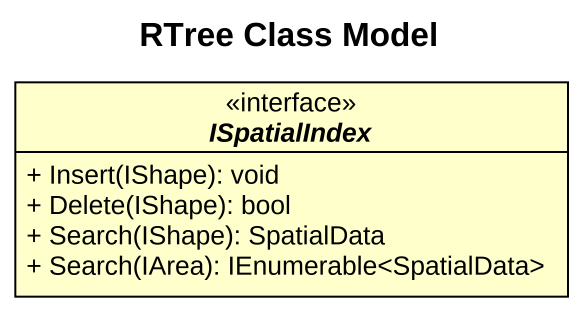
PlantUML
@startuml
title RTree Class Model
hide circle
hide empty members
skinparam classAttributeIconSize 0
interface ISpatialIndex <<interface>> {
  + Insert(IShape): void
  + Delete(IShape): bool
  + Search(IShape): SpatialData
  + Search(IArea): IEnumerable<SpatialData>
}
@enduml
